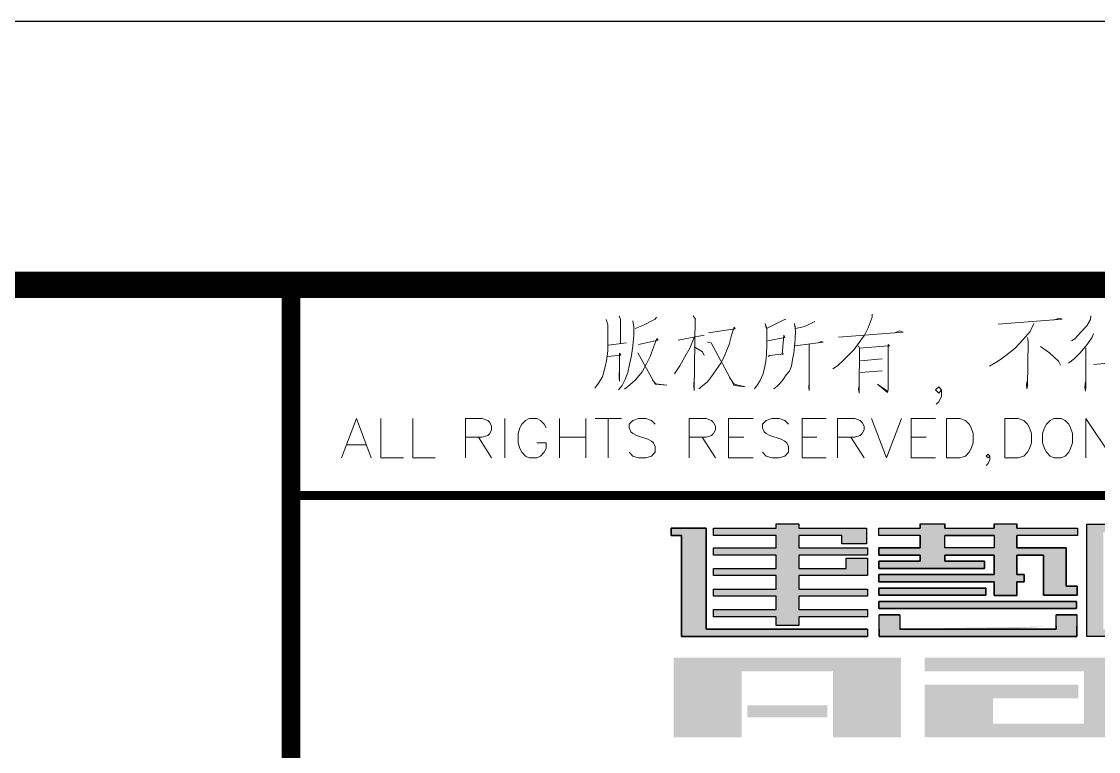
# Model space of a CAD drawing. Extents: x -9422388 to 15610651, y -1992469 to 953794.
# Drawn here: x -2689798 to -2685709, y -245956 to -243184 of the extents above; entities that cross this region are included whole.
import ezdxf

# ---------------------------------------------------------------- set-up
doc = ezdxf.new("R2010")
doc.units = 0
doc.header["$LTSCALE"] = 1000
doc.layers.add('PUB_TITLE', color=4, linetype='Continuous')

# ---------------------------------------------------------------- blocks, each defined once
blk = doc.blocks.new('AACI')
at = {"layer": 'PUB_TITLE'}
for points in [[(1842, 3801.3), (1842, 3848.2), (1603.7, 3848.2), (1603.7, 3875.6), (1842, 3875.6), (1842, 3892.9), (1927.9, 3892.9), (1927.9, 3875.6), (2185.7, 3875.6), (2185.7, 3848.2), (2185.7, 3817.1), (2092, 3817.1), (2092, 3848.2), (1927.9, 3848.2), (1927.9, 3801.3), (2188.4, 3801.3), (2188.4, 3774), (1927.9, 3774), (1927.9, 3723.2), (2107.6, 3723.2), (2107.6, 3761.7), (2188.4, 3761.7), (2188.4, 3723.2), (2188.4, 3695.9), (1927.9, 3695.9), (1927.9, 3645.1), (2188.4, 3645.1), (2188.4, 3617.7), (1927.9, 3617.7), (1927.9, 3567), (2188.4, 3567), (2188.4, 3539.6), (1927.9, 3539.6), (1927.9, 3507), (1842, 3507), (1842, 3539.6), (1603.7, 3539.6), (1603.7, 3567), (1842, 3567), (1842, 3617.7), (1603.7, 3617.7), (1603.7, 3645.1), (1842, 3645.1), (1842, 3695.9), (1603.7, 3695.9), (1603.7, 3723.2), (1842, 3723.2), (1842, 3774), (1603.7, 3774), (1603.7, 3801.3)], [(1842, 3801.3), (1842, 3848.2), (1603.7, 3848.2), (1603.7, 3875.6), (1842, 3875.6), (1842, 3892.9), (1927.9, 3892.9), (1927.9, 3875.6), (2185.7, 3875.6), (2185.7, 3848.2), (2185.7, 3817.1), (2092, 3817.1), (2092, 3848.2), (1927.9, 3848.2), (1927.9, 3801.3), (2188.4, 3801.3), (2188.4, 3774), (1927.9, 3774), (1927.9, 3723.2), (2107.6, 3723.2), (2107.6, 3761.7), (2188.4, 3761.7), (2188.4, 3723.2), (2188.4, 3695.9), (1927.9, 3695.9), (1927.9, 3645.1), (2188.4, 3645.1), (2188.4, 3617.7), (1927.9, 3617.7), (1927.9, 3567), (2188.4, 3567), (2188.4, 3539.6), (1927.9, 3539.6), (1927.9, 3507), (1842, 3507), (1842, 3539.6), (1603.7, 3539.6), (1603.7, 3567), (1842, 3567), (1842, 3617.7), (1603.7, 3617.7), (1603.7, 3645.1), (1842, 3645.1), (1842, 3695.9), (1603.7, 3695.9), (1603.7, 3723.2), (1842, 3723.2), (1842, 3774), (1603.7, 3774), (1603.7, 3801.3)], [(1443.5, 3875.6), (1576.3, 3875.6), (1576.3, 3492.7), (2188.4, 3492.7), (2188.4, 3465.4), (1482.6, 3465.4), (1482.6, 3848.2), (1443.5, 3848.2)], [(1443.5, 3875.6), (1576.3, 3875.6), (1576.3, 3492.7), (2188.4, 3492.7), (2188.4, 3465.4), (1482.6, 3465.4), (1482.6, 3848.2), (1443.5, 3848.2)]]:
    blk.add_hatch(color=256, dxfattribs=at).paths.add_polyline_path(points)
h = blk.add_hatch(color=256, dxfattribs=at)
h.paths.add_polyline_path([(2388.9, 3892.5), (2482.6, 3892.5), (2482.6, 3875.6), (2670.2, 3875.6), (2670.2, 3893), (2756.1, 3893), (2756.1, 3875.6), (2985.8, 3875.6), (2985.8, 3848.2), (2756.1, 3848.2), (2756.1, 3801.3), (2943.6, 3801.3), (2943.6, 3655.7), (2985.2, 3655.7), (2985.2, 3621.6), (2857.7, 3621.6), (2857.7, 3774), (2756.1, 3774), (2756.1, 3699.8), (2783.8, 3699.8), (2783.8, 3672.4), (2756.1, 3672.4), (2756.1, 3620.3), (2670.2, 3620.3), (2670.2, 3672.4), (2232.6, 3672.4), (2232.6, 3699.8), (2670.2, 3699.8), (2670.2, 3774), (2482.6, 3774), (2482.6, 3750.6), (2633.8, 3750.6), (2633.8, 3723.2), (2232.6, 3723.2), (2232.6, 3750.6), (2388.9, 3750.6), (2388.9, 3774), (2232.6, 3774), (2232.6, 3801.3), (2388.9, 3801.3), (2388.9, 3848.2), (2232.6, 3848.2), (2232.6, 3875.6), (2388.9, 3875.6)])
h.paths.add_polyline_path([(2482.6, 3848.2), (2670.2, 3848.2), (2670.2, 3801.3), (2482.6, 3801.3)], flags=16)
h = blk.add_hatch(color=256, dxfattribs=at)
h.paths.add_polyline_path([(3701.5, 3492.7), (3084.3, 3492.7), (3084.3, 3859.9), (3701.5, 3859.9)], flags=16)
h.paths.add_polyline_path([(3021.7, 3891.2), (3771.8, 3891.2), (3771.8, 3465.4), (3021.7, 3465.4)])
h = blk.add_hatch(color=256, dxfattribs=at)
h.paths.add_polyline_path([(3701.5, 3492.7), (3084.3, 3492.7), (3084.3, 3859.9), (3701.5, 3859.9)], flags=16)
h.paths.add_polyline_path([(3021.7, 3891.2), (3771.8, 3891.2), (3771.8, 3465.4), (3021.7, 3465.4)])
h = blk.add_hatch(color=256, dxfattribs=at)
h.paths.add_polyline_path([(2233.7, 3547.4), (2311.8, 3547.4), (2311.8, 3492.7), (2905, 3492.7), (2905, 3547.4), (2983.2, 3547.4), (2983.2, 3465.4), (2233.7, 3465.4)])
h.paths.add_polyline_path([(2232.6, 3598.2), (2982.1, 3598.2), (2982.1, 3570.9), (2232.6, 3570.9)])
h.paths.add_polyline_path([(2232.6, 3649), (2638.3, 3649), (2638.3, 3621.6), (2232.6, 3621.6)])
h = blk.add_hatch(color=256, dxfattribs=at)
h.paths.add_polyline_path([(2233.7, 3547.4), (2311.8, 3547.4), (2311.8, 3492.7), (2905, 3492.7), (2905, 3547.4), (2983.2, 3547.4), (2983.2, 3465.4), (2233.7, 3465.4)])
h.paths.add_polyline_path([(2232.6, 3598.2), (2982.1, 3598.2), (2982.1, 3570.9), (2232.6, 3570.9)])
h.paths.add_polyline_path([(2232.6, 3649), (2638.3, 3649), (2638.3, 3621.6), (2232.6, 3621.6)])
h = blk.add_hatch(color=256, dxfattribs=at)
h.paths.add_polyline_path([(2311.8, 3547.4), (2233.7, 3547.4), (2233.7, 3465.4), (2983.2, 3465.4), (2983.2, 3547.4), (2905, 3547.4), (2905, 3492.7), (2311.8, 3492.7)])
h.paths.add_polyline_path([(2983.2, 3465.4), (2233.7, 3465.4)], flags=16)
h.paths.add_polyline_path([(2311.8, 3492.7), (2905, 3492.7)], flags=16)
h.paths.add_polyline_path([(2311.8, 3492.7), (2896.7, 3492.7)], flags=16)
h.paths.add_polyline_path([(2311.8, 3504.4), (2311.8, 3492.7)], flags=16)
h.paths.add_polyline_path([(2233.7, 3465.4), (2233.7, 3504.4)], flags=16)
h.paths.add_polyline_path([(2974.9, 3465.4), (2233.7, 3465.4)], flags=16)
edge = h.paths.add_edge_path(flags=17)
edge.add_line((2905, 3504.4), (2905, 3492.7))
edge.add_line((2983.2, 3465.4), (2983.2, 3504.4))
edge.add_line((2233.7, 3492.7), (2233.7, 3465.4))
h = blk.add_hatch(color=256, dxfattribs=at)
h.paths.add_polyline_path([(2405.9, 3281.5), (2405.9, 3082.1), (3269.9, 3082.1), (3269.9, 3384.5), (2405.9, 3384.5), (2405.9, 3333.2), (3010.7, 3333.2), (3010.7, 3133.5), (2665.1, 3133.5), (2665.1, 3230.2), (2989.7, 3230.2), (2989.7, 3281.5)])
h.paths.add_polyline_path([(1732.8, 3203.1), (2036.5, 3203.1), (2036.5, 3157.7), (1732.8, 3157.7)], flags=17)
h.paths.add_polyline_path([(1711.8, 3333.2), (2057.4, 3333.2), (2057.4, 3082.1), (2316.6, 3082.1), (2316.6, 3384.5), (1452.6, 3384.5), (1452.6, 3082.1), (1711.8, 3082.1)])
h.paths.add_polyline_path([(4312.5, 3082.1), (4312.5, 3384.5), (4571.7, 3384.5), (4571.7, 3082.1)])
h.paths.add_polyline_path([(4223.2, 3082.1), (4223.2, 3127.5), (3618.4, 3127.5), (3618.4, 3339.2), (4223.2, 3339.2), (4223.2, 3384.5), (3359.2, 3384.5), (3359.2, 3082.1)])
edge = h.paths.add_edge_path()
edge.add_line((2405.9, 3082.1), (2571, 3082.1))
for p, q in [((1842, 3875.6), (1842, 3892.9)), ((1842, 3892.9), (1927.9, 3892.9)), ((1842, 3875.6), (1842, 3892.9)), ((1842, 3892.9), (1927.9, 3892.9)), ((1927.9, 3892.9), (1927.9, 3875.6)), ((1927.9, 3892.9), (1927.9, 3875.6)), ((2388.9, 3892.5), (2388.9, 3875.6)), ((2388.9, 3892.5), (2482.6, 3892.5)), ((2392.8, 3892.5), (2482.6, 3892.5)), ((2482.6, 3875.6), (2482.6, 3892.5)), ((2670.2, 3893), (2670.2, 3875.6)), ((2670.2, 3893), (2756.1, 3893)), ((2756.1, 3875.6), (2756.1, 3893)), ((3021.7, 3891.2), (3771.8, 3891.2)), ((3021.7, 3465.4), (3021.7, 3891.2)), ((3021.7, 3891.2), (3771.8, 3891.2)), ((3021.7, 3465.4), (3021.7, 3891.2)), ((1576.3, 3875.6), (1443.5, 3875.6)), ((1443.5, 3875.6), (1443.5, 3848.2)), ((1443.5, 3875.6), (1576.3, 3875.6)), ((1443.5, 3848.2), (1443.5, 3875.6)), ((1576.3, 3875.6), (1443.5, 3875.6)), ((1443.5, 3875.6), (1443.5, 3848.2)), ((1443.5, 3875.6), (1576.3, 3875.6)), ((1443.5, 3848.2), (1443.5, 3875.6)), ((1443.5, 3848.2), (1482.6, 3848.2)), ((1482.6, 3848.2), (1443.5, 3848.2)), ((1443.5, 3848.2), (1482.6, 3848.2)), ((1482.6, 3848.2), (1443.5, 3848.2)), ((1482.6, 3848.2), (1482.6, 3465.4)), ((1482.6, 3465.4), (1482.6, 3848.2)), ((1482.6, 3848.2), (1482.6, 3465.4)), ((1482.6, 3465.4), (1482.6, 3848.2)), ((1576.3, 3492.7), (1576.3, 3875.6)), ((1576.3, 3875.6), (1576.3, 3492.7)), ((1576.3, 3492.7), (1576.3, 3875.6)), ((1576.3, 3875.6), (1576.3, 3492.7)), ((1603.7, 3848.2), (1603.7, 3875.6)), ((1603.7, 3875.6), (1842, 3875.6)), ((1603.7, 3848.2), (1603.7, 3875.6)), ((1603.7, 3875.6), (1842, 3875.6)), ((1842, 3848.2), (1603.7, 3848.2)), ((1842, 3848.2), (1603.7, 3848.2)), ((1842, 3801.3), (1842, 3848.2)), ((1842, 3801.3), (1842, 3848.2)), ((1927.9, 3875.6), (2185.7, 3875.6)), ((1927.9, 3875.6), (2185.7, 3875.6)), ((2092, 3848.2), (1927.9, 3848.2)), ((1927.9, 3848.2), (1927.9, 3801.3)), ((2092, 3848.2), (1927.9, 3848.2)), ((1927.9, 3848.2), (1927.9, 3801.3)), ((2092, 3817.1), (2092, 3848.2)), ((2092, 3817.1), (2092, 3848.2)), ((2185.7, 3875.6), (2185.7, 3848.2)), ((2185.7, 3875.6), (2185.7, 3848.2)), ((2185.7, 3848.2), (2185.7, 3817.1)), ((2185.7, 3848.2), (2185.7, 3817.1)), ((2232.6, 3848.2), (2232.6, 3875.6)), ((2232.6, 3848.2), (2232.6, 3875.6)), ((2232.6, 3848.2), (2232.6, 3875.6)), ((2232.6, 3875.6), (2388.9, 3875.6)), ((2232.6, 3848.2), (2232.6, 3875.6)), ((2388.9, 3848.2), (2232.6, 3848.2)), ((2388.9, 3848.2), (2232.6, 3848.2)), ((2388.9, 3848.2), (2388.9, 3801.3)), ((2482.6, 3875.6), (2670.2, 3875.6)), ((2482.6, 3801.3), (2482.6, 3848.2)), ((2670.2, 3848.2), (2482.6, 3848.2)), ((2510, 3875.6), (2670.2, 3875.6)), ((2670.2, 3848.2), (2670.2, 3801.3)), ((2756.1, 3875.6), (2985.8, 3875.6)), ((2756.1, 3801.3), (2756.1, 3848.2)), ((2985.8, 3848.2), (2756.1, 3848.2)), ((2807.6, 3875.6), (2985.8, 3875.6)), ((2807.6, 3875.6), (2985.8, 3875.6)), ((2807.6, 3875.6), (2985.8, 3875.6)), ((2985.8, 3848.2), (2807.6, 3848.2)), ((2985.8, 3848.2), (2807.6, 3848.2)), ((2985.8, 3848.2), (2807.6, 3848.2)), ((2985.8, 3875.6), (2985.8, 3848.2)), ((2985.8, 3875.6), (2985.8, 3848.2)), ((2985.8, 3875.6), (2985.8, 3848.2)), ((2985.8, 3875.6), (2985.8, 3848.2)), ((2185.7, 3817.1), (2092, 3817.1)), ((2185.7, 3817.1), (2092, 3817.1)), ((2388.9, 3826.3), (2388.9, 3801.3)), ((2482.6, 3801.3), (2482.6, 3826.3)), ((2756.1, 3801.3), (2756.1, 3826.6)), ((1603.7, 3774), (1603.7, 3801.3)), ((1603.7, 3801.3), (1842, 3801.3)), ((1603.7, 3774), (1603.7, 3801.3)), ((1603.7, 3801.3), (1842, 3801.3)), ((1842, 3774), (1603.7, 3774)), ((1842, 3774), (1603.7, 3774)), ((1842, 3723.2), (1842, 3774)), ((1842, 3723.2), (1842, 3774)), ((1927.9, 3801.3), (2188.4, 3801.3)), ((1927.9, 3801.3), (2188.4, 3801.3)), ((2188.4, 3774), (1927.9, 3774)), ((1927.9, 3774), (1927.9, 3723.2)), ((2188.4, 3774), (1927.9, 3774)), ((1927.9, 3774), (1927.9, 3723.2)), ((2188.4, 3801.3), (2188.4, 3774)), ((2188.4, 3801.3), (2188.4, 3774)), ((2388.9, 3801.3), (2232.6, 3801.3)), ((2232.6, 3801.3), (2232.6, 3774)), ((2388.9, 3801.3), (2232.6, 3801.3)), ((2232.6, 3801.3), (2232.6, 3774)), ((2232.6, 3774), (2388.9, 3774)), ((2232.6, 3774), (2388.9, 3774)), ((2388.9, 3774), (2388.9, 3750.6)), ((2388.9, 3774), (2388.9, 3750.6)), ((2670.2, 3801.3), (2482.6, 3801.3)), ((2670.2, 3801.3), (2482.6, 3801.3)), ((2482.6, 3750.6), (2482.6, 3774)), ((2482.6, 3774), (2670.2, 3774)), ((2482.6, 3750.6), (2482.6, 3774)), ((2482.6, 3774), (2670.2, 3774)), ((2670.2, 3774), (2670.2, 3699.8)), ((2670.2, 3774), (2670.2, 3699.8)), ((2943.6, 3801.3), (2756.1, 3801.3)), ((2943.6, 3801.3), (2756.1, 3801.3)), ((2756.1, 3699.8), (2756.1, 3774)), ((2756.1, 3774), (2857.7, 3774)), ((2756.1, 3699.8), (2756.1, 3774)), ((2756.1, 3774), (2857.7, 3774)), ((2857.7, 3774), (2857.7, 3621.6)), ((2857.7, 3774), (2857.7, 3621.6)), ((2943.6, 3655.7), (2943.6, 3801.3)), ((2943.6, 3655.7), (2943.6, 3801.3)), ((1603.7, 3695.9), (1603.7, 3723.2)), ((1603.7, 3723.2), (1842, 3723.2)), ((1603.7, 3695.9), (1603.7, 3723.2)), ((1603.7, 3723.2), (1842, 3723.2)), ((1927.9, 3723.2), (2107.6, 3723.2)), ((1927.9, 3723.2), (2107.6, 3723.2)), ((2107.6, 3723.2), (2107.6, 3761.7)), ((2107.6, 3761.7), (2188.4, 3761.7)), ((2107.6, 3723.2), (2107.6, 3761.7)), ((2107.6, 3761.7), (2188.4, 3761.7)), ((2188.4, 3761.7), (2188.4, 3723.2)), ((2188.4, 3761.7), (2188.4, 3723.2)), ((2188.4, 3723.2), (2188.4, 3695.9)), ((2188.4, 3723.2), (2188.4, 3695.9)), ((2388.9, 3750.6), (2232.6, 3750.6)), ((2232.6, 3750.6), (2232.6, 3723.2)), ((2388.9, 3750.6), (2232.6, 3750.6)), ((2232.6, 3750.6), (2232.6, 3723.2)), ((2232.6, 3723.2), (2633.8, 3723.2)), ((2232.6, 3723.2), (2633.8, 3723.2)), ((2633.8, 3750.6), (2482.6, 3750.6)), ((2633.8, 3750.6), (2482.6, 3750.6)), ((2633.8, 3723.2), (2633.8, 3750.6)), ((2633.8, 3723.2), (2633.8, 3750.6)), ((1842, 3695.9), (1603.7, 3695.9)), ((1842, 3695.9), (1603.7, 3695.9)), ((1842, 3645.1), (1842, 3695.9)), ((1842, 3645.1), (1842, 3695.9)), ((2188.4, 3695.9), (1927.9, 3695.9)), ((1927.9, 3695.9), (1927.9, 3645.1)), ((2188.4, 3695.9), (1927.9, 3695.9)), ((1927.9, 3695.9), (1927.9, 3645.1)), ((2670.2, 3699.8), (2232.6, 3699.8)), ((2232.6, 3699.8), (2232.6, 3672.4)), ((2670.2, 3699.8), (2232.6, 3699.8)), ((2232.6, 3699.8), (2232.6, 3672.4)), ((2783.8, 3699.8), (2756.1, 3699.8)), ((2783.8, 3699.8), (2756.1, 3699.8)), ((2783.8, 3672.4), (2783.8, 3699.8)), ((2783.8, 3672.4), (2783.8, 3699.8)), ((1603.7, 3617.7), (1603.7, 3645.1)), ((1603.7, 3645.1), (1842, 3645.1)), ((1603.7, 3617.7), (1603.7, 3645.1)), ((1603.7, 3645.1), (1842, 3645.1)), ((1927.9, 3645.1), (2188.4, 3645.1)), ((1927.9, 3645.1), (2188.4, 3645.1)), ((2188.4, 3645.1), (2188.4, 3617.7)), ((2188.4, 3645.1), (2188.4, 3617.7)), ((2232.6, 3672.4), (2670.2, 3672.4)), ((2232.6, 3672.4), (2670.2, 3672.4)), ((2638.3, 3649), (2232.6, 3649)), ((2232.6, 3649), (2232.6, 3621.6)), ((2638.3, 3649), (2232.6, 3649)), ((2232.6, 3649), (2232.6, 3621.6)), ((2638.3, 3621.6), (2638.3, 3649)), ((2638.3, 3621.6), (2638.3, 3649)), ((2670.2, 3672.4), (2670.2, 3620.3)), ((2670.2, 3672.4), (2670.2, 3620.3)), ((2756.1, 3620.3), (2756.1, 3672.4)), ((2756.1, 3672.4), (2783.8, 3672.4)), ((2756.1, 3620.3), (2756.1, 3672.4)), ((2756.1, 3672.4), (2783.8, 3672.4)), ((2985.2, 3655.7), (2943.6, 3655.7)), ((2985.2, 3655.7), (2943.6, 3655.7)), ((2985.2, 3621.6), (2985.2, 3655.7)), ((2985.2, 3621.6), (2985.2, 3655.7)), ((1842, 3617.7), (1603.7, 3617.7)), ((1842, 3617.7), (1603.7, 3617.7)), ((1842, 3567), (1842, 3617.7)), ((1842, 3567), (1842, 3617.7)), ((2188.4, 3617.7), (1927.9, 3617.7)), ((1927.9, 3617.7), (1927.9, 3567)), ((2188.4, 3617.7), (1927.9, 3617.7)), ((1927.9, 3617.7), (1927.9, 3567)), ((2232.6, 3621.6), (2638.3, 3621.6)), ((2232.6, 3621.6), (2638.3, 3621.6)), ((2670.2, 3620.3), (2756.1, 3620.3)), ((2670.2, 3620.3), (2756.1, 3620.3)), ((2857.7, 3621.6), (2950.1, 3621.6)), ((2857.7, 3621.6), (2950.1, 3621.6)), ((2950.1, 3621.6), (2985.2, 3621.6)), ((2950.1, 3621.6), (2985.2, 3621.6)), ((1603.7, 3539.6), (1603.7, 3567)), ((1603.7, 3567), (1842, 3567)), ((1603.7, 3539.6), (1603.7, 3567)), ((1603.7, 3567), (1842, 3567)), ((1927.9, 3567), (2188.4, 3567)), ((1927.9, 3567), (2188.4, 3567)), ((2188.4, 3567), (2188.4, 3539.6)), ((2188.4, 3567), (2188.4, 3539.6)), ((2982.1, 3598.2), (2232.6, 3598.2)), ((2232.6, 3598.2), (2232.6, 3570.9)), ((2982.1, 3598.2), (2232.6, 3598.2)), ((2232.6, 3598.2), (2232.6, 3570.9)), ((2232.6, 3570.9), (2982.1, 3570.9)), ((2232.6, 3570.9), (2982.1, 3570.9)), ((2982.1, 3570.9), (2982.1, 3598.2)), ((2982.1, 3570.9), (2982.1, 3598.2)), ((1842, 3539.6), (1603.7, 3539.6)), ((1842, 3539.6), (1603.7, 3539.6)), ((1842, 3507), (1842, 3539.6)), ((1842, 3507), (1842, 3539.6)), ((2188.4, 3539.6), (1927.9, 3539.6)), ((1927.9, 3539.6), (1927.9, 3507)), ((2188.4, 3539.6), (1927.9, 3539.6)), ((1927.9, 3539.6), (1927.9, 3507)), ((2233.7, 3465.4), (2233.7, 3547.4)), ((2311.8, 3547.4), (2233.7, 3547.4)), ((2233.7, 3465.4), (2233.7, 3547.4)), ((2311.8, 3547.4), (2233.7, 3547.4)), ((2311.8, 3547.4), (2311.8, 3492.7)), ((2311.8, 3547.4), (2311.8, 3492.7)), ((2983.2, 3547.4), (2905, 3547.4)), ((2905, 3492.7), (2905, 3547.4)), ((2983.2, 3547.4), (2905, 3547.4)), ((2905, 3492.7), (2905, 3547.4)), ((2983.2, 3547.4), (2983.2, 3465.4)), ((2983.2, 3547.4), (2983.2, 3465.4)), ((2188.4, 3492.7), (1576.3, 3492.7)), ((1576.3, 3492.7), (2188.4, 3492.7)), ((2188.4, 3492.7), (1576.3, 3492.7)), ((1576.3, 3492.7), (2188.4, 3492.7)), ((1927.9, 3507), (1842, 3507)), ((1927.9, 3507), (1842, 3507)), ((2188.4, 3492.7), (2188.4, 3465.4)), ((2188.4, 3492.7), (2188.4, 3465.4)), ((2188.4, 3492.7), (2188.4, 3465.4)), ((2188.4, 3492.7), (2188.4, 3465.4)), ((2233.7, 3465.4), (2233.7, 3504.4)), ((2233.7, 3465.4), (2233.7, 3504.4)), ((2233.7, 3465.4), (2233.7, 3504.4)), ((2233.7, 3465.4), (2233.7, 3504.4)), ((2233.7, 3492.7), (2233.7, 3465.4)), ((2233.7, 3492.7), (2233.7, 3465.4)), ((2311.8, 3504.4), (2311.8, 3492.7)), ((2311.8, 3504.4), (2311.8, 3492.7)), ((2311.8, 3504.4), (2311.8, 3492.7)), ((2311.8, 3504.4), (2311.8, 3492.7)), ((2311.8, 3492.7), (2896.7, 3492.7)), ((2311.8, 3492.7), (2896.7, 3492.7)), ((2905, 3492.7), (2311.8, 3492.7)), ((2311.8, 3492.7), (2905, 3492.7)), ((2311.8, 3492.7), (2896.7, 3492.7)), ((2311.8, 3492.7), (2896.7, 3492.7)), ((2905, 3492.7), (2311.8, 3492.7)), ((2311.8, 3492.7), (2905, 3492.7)), ((2905, 3504.4), (2905, 3492.7)), ((2905, 3504.4), (2905, 3492.7)), ((2983.2, 3465.4), (2983.2, 3504.4)), ((2983.2, 3465.4), (2983.2, 3504.4)), ((1482.6, 3465.4), (2188.4, 3465.4)), ((2188.4, 3465.4), (1482.6, 3465.4)), ((1482.6, 3465.4), (2188.4, 3465.4)), ((2188.4, 3465.4), (1482.6, 3465.4)), ((2974.9, 3465.4), (2233.7, 3465.4)), ((2974.9, 3465.4), (2233.7, 3465.4)), ((2233.7, 3465.4), (2983.2, 3465.4)), ((2983.2, 3465.4), (2233.7, 3465.4)), ((2974.9, 3465.4), (2233.7, 3465.4)), ((2974.9, 3465.4), (2233.7, 3465.4)), ((2233.7, 3465.4), (2983.2, 3465.4)), ((2983.2, 3465.4), (2233.7, 3465.4)), ((3771.8, 3465.4), (3021.7, 3465.4)), ((3771.8, 3465.4), (3021.7, 3465.4))]:
    blk.add_line(p, q, dxfattribs=at)
for points in [[(0, 4000), (6000, 4000), (6000, 0), (0, 0)], [(2388.9, 3892.5), (2482.6, 3892.5), (2482.6, 3875.6), (2670.2, 3875.6), (2670.2, 3893), (2756.1, 3893), (2756.1, 3875.6), (2985.8, 3875.6), (2985.8, 3848.2), (2756.1, 3848.2), (2756.1, 3801.3), (2943.6, 3801.3), (2943.6, 3655.7), (2985.2, 3655.7), (2985.2, 3621.6), (2857.7, 3621.6), (2857.7, 3774), (2756.1, 3774), (2756.1, 3699.8), (2783.8, 3699.8), (2783.8, 3672.4), (2756.1, 3672.4), (2756.1, 3620.3), (2670.2, 3620.3), (2670.2, 3672.4), (2232.6, 3672.4), (2232.6, 3699.8), (2670.2, 3699.8), (2670.2, 3774), (2482.6, 3774), (2482.6, 3750.6), (2633.8, 3750.6), (2633.8, 3723.2), (2232.6, 3723.2), (2232.6, 3750.6), (2388.9, 3750.6), (2388.9, 3774), (2232.6, 3774), (2232.6, 3801.3), (2388.9, 3801.3), (2388.9, 3848.2), (2232.6, 3848.2), (2232.6, 3875.6), (2388.9, 3875.6)], [(2232.6, 3649), (2638.3, 3649), (2638.3, 3621.6), (2232.6, 3621.6)], [(2232.6, 3649), (2638.3, 3649), (2638.3, 3621.6), (2232.6, 3621.6)], [(2232.6, 3598.2), (2982.1, 3598.2), (2982.1, 3570.9), (2232.6, 3570.9)], [(2232.6, 3598.2), (2982.1, 3598.2), (2982.1, 3570.9), (2232.6, 3570.9)], [(2233.7, 3547.4), (2311.8, 3547.4), (2311.8, 3492.7), (2905, 3492.7), (2905, 3547.4), (2983.2, 3547.4), (2983.2, 3465.4), (2233.7, 3465.4)], [(2233.7, 3547.4), (2311.8, 3547.4), (2311.8, 3492.7), (2905, 3492.7), (2905, 3547.4), (2983.2, 3547.4), (2983.2, 3465.4), (2233.7, 3465.4)]]:
    blk.add_lwpolyline(points, close=True, dxfattribs=at)
blk.add_lwpolyline([(2482.6, 3848.2), (2670.2, 3848.2), (2670.2, 3801.3), (2482.6, 3801.3), (2482.6, 3848.2)], dxfattribs=at)
blk = doc.blocks.new('TQ')
at = {"layer": 'PUB_TITLE'}
for points, const_width in [([(1746756.1, -758772.5), (1746756.1, -798756.5)], 48.8), ([(1746756.1, -759329.7), (1750935.6, -759329.7)], 24.4)]:
    blk.add_lwpolyline(points, dxfattribs=dict(at, const_width=const_width))
for points in [[(1746756.1, -759329.7), (1750935.6, -759329.7), (1750935.6, -758772.5), (1746756.1, -758772.5)], [(1746756.1, -798756.5), (1750935.6, -798756.5), (1750935.6, -758772.5), (1746756.1, -758772.5)]]:
    blk.add_lwpolyline(points, close=True, dxfattribs=at)
at = {"layer": 'PUB_TITLE', "color": 140, "lineweight": 0}
for points in [[(1747624.1, -758854.4), (1747627.4, -758864.2), (1747627.4, -758927)], [(1747722.8, -758857.7), (1747719.5, -758862.9), (1747688.1, -758879.2), (1747666.6, -758887.7)], [(1747819.5, -758854.4), (1747826, -758862.9), (1747824.7, -758860.9), (1747822.8, -759051.8), (1747821.5, -759038.7), (1747822.8, -759019.1)], [(1748293.4, -758849.8), (1748293.4, -758857.7), (1748282.9, -758885.8), (1748273.1, -758905.4), (1748263.3, -758919.1), (1748245.6, -758943.3), (1748218.8, -758970.1), (1748201.2, -758986.4), (1748189.4, -758994.3)], [(1748871.8, -758854.4), (1748870.5, -758864.2), (1748860.7, -758881.2), (1748845.6, -758897.5), (1748829.3, -758915.2), (1748820.8, -758920.4)], [(1747589.5, -758864.2), (1747594, -758877.9), (1747594, -758917.2), (1747594, -758946.6), (1747590.8, -758973.4), (1747586.2, -758993), (1747579.6, -759015.8), (1747569.8, -759032.2), (1747559.4, -759045.3)], [(1747660, -758867.5), (1747663.3, -758884.5), (1747663.3, -758905.4), (1747660, -758933.5), (1747656.8, -758959.6), (1747651.5, -758983.2), (1747647, -759004.1), (1747640.4, -759022.4), (1747631.9, -759038.7), (1747622.1, -759050.5)], [(1747860.7, -758898.9), (1747931.3, -758889.1), (1747928, -758884.5), (1747921.5, -758905.4), (1747914.9, -758930.2), (1747908.4, -758946.6), (1747901.9, -758962.9), (1747893.4, -758979.9), (1747880.3, -758997.5), (1747868.5, -759014.5), (1747857.4, -759028.9), (1747845.7, -759038.7), (1747834.5, -759047.2)], [(1748064.6, -758862.9), (1748058.1, -758866.2), (1748013.6, -758887.7), (1748010.4, -758874.7), (1748014.9, -758887.7), (1748014.9, -758930.2), (1748013.6, -758956.4), (1748011.7, -758974.7), (1748008.4, -758993), (1748003.8, -759009.3), (1747997.3, -759025.7), (1747988.8, -759037.4), (1747982.3, -759047.2)], [(1748141.7, -758869.4), (1748115.6, -758882.5), (1748090.7, -758887.7), (1748087.5, -758874.7), (1748090.7, -758894.3), (1748089.4, -758913.9), (1748087.5, -758935.5), (1748086.2, -758953.1), (1748082.9, -758970.1), (1748079.6, -758987.7), (1748074.4, -759000.8), (1748065.9, -759010.6), (1748058.1, -759022.4), (1748049.6, -759032.2), (1748041.7, -759040.7), (1748033.2, -759047.2)], [(1748720.8, -758874.7), (1748711, -758895.6), (1748692.7, -758917.2), (1748671.1, -758940), (1748654.8, -758953.1), (1748635.2, -758968.1), (1748620.1, -758977.9), (1748603.8, -758987.7)], [(1748626.7, -758876), (1748796, -758862.9), (1748789.4, -758860.9), (1748771.8, -758866.2)], [(1747675.1, -758930.2), (1747727.4, -758919.1), (1747724.1, -758913.9), (1747716.2, -758935.5), (1747705.8, -758961.6), (1747696, -758981.2), (1747684.9, -759002.8), (1747668.5, -759022.4), (1747651.5, -759037.4), (1747638.5, -759048.5)], [(1747822.8, -758911.9), (1747811, -758940), (1747797.9, -758962.9), (1747784.9, -758986.4), (1747773.8, -759002.8), (1747770.5, -759007.4)], [(1747780.3, -758919.1), (1747848.9, -758905.4)], [(1748018.2, -758961.6), (1748021.5, -758959.6), (1748059.4, -758955.1), (1748054.8, -758956.4), (1748059.4, -758905.4), (1748062.6, -758911.9), (1748016.9, -758920.4)], [(1748204.5, -758910.6), (1748375.1, -758897.5), (1748365.2, -758894.3)], [(1748365.2, -758894.3), (1748352.2, -758898.9)], [(1748704.5, -758911.9), (1748705.8, -758922.4), (1748704.5, -759040.7), (1748702.5, -759047.2), (1748701.2, -759035.5), (1748704.5, -759024.3)], [(1748878.3, -758902.1), (1748875, -758910.6), (1748862, -758930.2), (1748842.4, -758953.1), (1748827.3, -758968.1), (1748812.9, -758979.9)], [(1747596, -758932.2), (1747643.7, -758925.7)], [(1747822.8, -758936.8), (1747844.3, -758949.8), (1747848.9, -758959.6)], [(1747857.4, -758923.7), (1747867.2, -758925.7), (1747928, -759038.7), (1747957.4, -759042), (1747928, -759035.5), (1747916.2, -759017.8)], [(1748089.4, -758933.5), (1748163.3, -758923.7), (1748158.1, -758922.4), (1748150.2, -758925.7)], [(1748126.7, -758930.2), (1748126.7, -759051.8), (1748125.4, -759044), (1748126.7, -759030.9)], [(1748256.8, -758933.5), (1748260, -758940), (1748258.7, -759048.5), (1748258.7, -759059), (1748256.8, -759048.5), (1748258.7, -759037.4)], [(1748260, -758940), (1748335.8, -758933.5), (1748335.8, -758930.2), (1748339.1, -758933.5), (1748335.8, -758935.5), (1748335.8, -759050.5), (1748333.9, -759057), (1748307.7, -759035.5), (1748333.9, -759053.8)], [(1748791.4, -758984.5), (1748786.2, -758974.7), (1748762, -758951.8), (1748738.4, -758935.5)], [(1748858.7, -758938.7), (1748858.7, -759044), (1748857.4, -759053.8), (1748855.4, -759042), (1748857.4, -759028.9)], [(1747594, -758961.6), (1747628.7, -758958.3), (1747625.4, -758953.1), (1747625.4, -759027.6), (1747624.1, -759017.8), (1747624.1, -759004.1)], [(1747673.1, -758951.8), (1747719.5, -759035.5), (1747750.2, -759037.4), (1747720.8, -759034.1), (1747712.3, -759024.3)], [(1748319.5, -758968.1), (1748262, -758973.4)], [(1748878.3, -758983.2), (1749005.1, -758971.4), (1748999.9, -758968.1), (1748985.5, -758973.4)], [(1748262, -759004.1), (1748319.5, -758999.5)], [(1748462.6, -759088.4), (1748469.2, -759081.9), (1748477, -759066.8), (1748477, -759050.5), (1748469.2, -759042), (1748460.7, -759050.5), (1748469.2, -759059), (1748477, -759050.5)], [(1746929.3, -759125.6), (1746889.5, -759230.2)], [(1746929.3, -759125.6), (1746968.6, -759230.2)], [(1746993.4, -759125.6), (1746993.4, -759230.2), (1747053.5, -759230.2)], [(1747078.4, -759125.6), (1747078.4, -759230.2), (1747137.8, -759230.2)], [(1747217.6, -759125.6), (1747217.6, -759230.2)], [(1747217.6, -759125.6), (1747262, -759125.6), (1747277, -759130.9), (1747282.3, -759136.1), (1747286.8, -759145.9), (1747286.8, -759155.7), (1747282.3, -759165.5), (1747277, -759170.7), (1747262, -759175.3), (1747217.6, -759175.3)], [(1747322.1, -759125.6), (1747322.1, -759230.2)], [(1747431.3, -759150.5), (1747426.1, -759140.7), (1747416.3, -759130.9), (1747406.5, -759125.6), (1747386.2, -759125.6), (1747376.4, -759130.9), (1747366.6, -759140.7), (1747361.4, -759150.5), (1747356.8, -759165.5), (1747356.8, -759190.4), (1747361.4, -759205.4), (1747366.6, -759215.2), (1747376.4, -759225.6), (1747386.2, -759230.2), (1747406.5, -759230.2), (1747416.3, -759225.6), (1747426.1, -759215.2), (1747431.3, -759205.4), (1747431.3, -759190.4), (1747406.5, -759190.4)], [(1747465.9, -759125.6), (1747465.9, -759230.2)], [(1747535.9, -759125.6), (1747535.9, -759230.2)], [(1747560.7, -759125.6), (1747630, -759125.6)], [(1747595.3, -759125.6), (1747595.3, -759230.2)], [(1747719.5, -759140.7), (1747709.7, -759130.9), (1747694.7, -759125.6), (1747675.1, -759125.6), (1747660, -759130.9), (1747650.2, -759140.7), (1747650.2, -759150.5), (1747654.8, -759160.9), (1747660, -759165.5), (1747669.8, -759170.7), (1747699.9, -759180.5), (1747709.7, -759185.8), (1747714.9, -759190.4), (1747719.5, -759200.2), (1747719.5, -759215.2), (1747709.7, -759225.6), (1747694.7, -759230.2), (1747675.1, -759230.2), (1747660, -759225.6), (1747650.2, -759215.2)], [(1747809.1, -759125.6), (1747809.1, -759230.2)], [(1747809.1, -759125.6), (1747854.2, -759125.6), (1747868.5, -759130.9), (1747873.8, -759136.1), (1747879, -759145.9), (1747879, -759155.7), (1747873.8, -759165.5), (1747868.5, -759170.7), (1747854.2, -759175.3), (1747809.1, -759175.3)], [(1747913.6, -759125.6), (1747913.6, -759230.2)], [(1747913.6, -759125.6), (1747978.3, -759125.6)], [(1748072.4, -759140.7), (1748062.6, -759130.9), (1748047.6, -759125.6), (1748028, -759125.6), (1748013, -759130.9), (1748003.2, -759140.7), (1748003.2, -759150.5), (1748007.7, -759160.9), (1748013, -759165.5), (1748022.8, -759170.7), (1748052.8, -759180.5), (1748062.6, -759185.8), (1748067.9, -759190.4), (1748072.4, -759200.2), (1748072.4, -759215.2), (1748062.6, -759225.6), (1748047.6, -759230.2), (1748028, -759230.2), (1748013, -759225.6), (1748003.2, -759215.2)], [(1748107.7, -759125.6), (1748107.7, -759230.2)], [(1748107.7, -759125.6), (1748171.8, -759125.6)], [(1748201.9, -759125.6), (1748201.9, -759230.2)], [(1748201.9, -759125.6), (1748247, -759125.6), (1748261.3, -759130.9), (1748266.6, -759136.1), (1748271.8, -759145.9), (1748271.8, -759155.7), (1748266.6, -759165.5), (1748261.3, -759170.7), (1748247, -759175.3), (1748201.9, -759175.3)], [(1748291.4, -759125.6), (1748331.3, -759230.2), (1748371.1, -759125.6)], [(1748396, -759125.6), (1748396, -759230.2)], [(1748396, -759125.6), (1748460.7, -759125.6)], [(1748490.1, -759125.6), (1748490.1, -759230.2)], [(1748490.1, -759125.6), (1748525.4, -759125.6), (1748539.8, -759130.9), (1748550.2, -759140.7), (1748554.8, -759150.5), (1748560, -759165.5), (1748560, -759190.4), (1748554.8, -759205.4), (1748550.2, -759215.2), (1748539.8, -759225.6), (1748525.4, -759230.2), (1748490.1, -759230.2)], [(1748644.3, -759125.6), (1748644.3, -759230.2)], [(1748644.3, -759125.6), (1748679, -759125.6), (1748694, -759130.9), (1748703.8, -759140.7), (1748709, -759150.5), (1748714.3, -759165.5), (1748714.3, -759190.4), (1748709, -759205.4), (1748703.8, -759215.2), (1748694, -759225.6), (1748679, -759230.2), (1748644.3, -759230.2)], [(1748858, -759125.6), (1748858, -759230.2)], [(1748858, -759125.6), (1748928, -759230.2), (1748928, -759125.6)], [(1746904.5, -759195.6), (1746954.2, -759195.6)], [(1747252.2, -759175.3), (1747286.8, -759230.2)], [(1747465.9, -759175.3), (1747535.9, -759175.3)], [(1747843.7, -759175.3), (1747879, -759230.2)], [(1747913.6, -759175.3), (1747953.5, -759175.3)], [(1748107.7, -759175.3), (1748147, -759175.3)], [(1748236.5, -759175.3), (1748271.8, -759230.2)], [(1748396, -759175.3), (1748435.8, -759175.3)], [(1748604.5, -759225.6), (1748599.9, -759230.2), (1748594.7, -759225.6), (1748599.9, -759220.4), (1748604.5, -759225.6), (1748604.5, -759235.4), (1748599.9, -759245.3), (1748594.7, -759250.5)], [(1747913.6, -759230.2), (1747978.3, -759230.2)], [(1748107.7, -759230.2), (1748171.8, -759230.2)], [(1748396, -759230.2), (1748460.7, -759230.2)]]:
    blk.add_lwpolyline(points, dxfattribs=at)
blk.add_lwpolyline([(1748773.7, -759125.6), (1748763.9, -759130.9), (1748754.1, -759140.7), (1748748.9, -759150.5), (1748743.7, -759165.5), (1748743.7, -759190.4), (1748748.9, -759205.4), (1748754.1, -759215.2), (1748763.9, -759225.6), (1748773.7, -759230.2), (1748793.3, -759230.2), (1748803.8, -759225.6), (1748813.6, -759215.2), (1748818.2, -759205.4), (1748823.4, -759190.4), (1748823.4, -759165.5), (1748818.2, -759150.5), (1748813.6, -759140.7), (1748803.8, -759130.9), (1748793.3, -759125.6), (1748773.7, -759125.6)], close=True, dxfattribs=at)
at = {"layer": 'PUB_TITLE', "xscale": 0.6965852552875123, "yscale": 0.6965852552875123, "zscale": 0.6965852552875123}
blk.add_blockref('AACI', (1746756.1, -762116.1), dxfattribs=at)
blk = doc.blocks.new('图签')
at = {"xscale": 1.43572, "yscale": 1.43572, "zscale": 1.43572}
blk.add_blockref('TQ', (-231624.4, 689572.7), dxfattribs=at)

msp = doc.modelspace()

# ---------------------------------------------------------------- linework, layer by layer
at = {"layer": 'PUB_TITLE'}
msp.add_lwpolyline([(-2786874.25692, -302583.96919), (-2681774.25692, -302583.96919), (-2681774.25692, -243183.96919), (-2786874.25692, -243183.96919)], close=True, dxfattribs=at)
at = {"layer": 'PUB_TITLE', "const_width": 100}
msp.add_lwpolyline([(-2784374.25692, -301583.96919), (-2682774.25692, -301583.96919), (-2682774.25692, -244183.96919), (-2784374.25692, -244183.96919)], close=True, dxfattribs=at)

# ---------------------------------------------------------------- block references
msp.add_blockref('图签', (-4965003.06659, 155628.18041))

doc.saveas('drawing.dxf')
